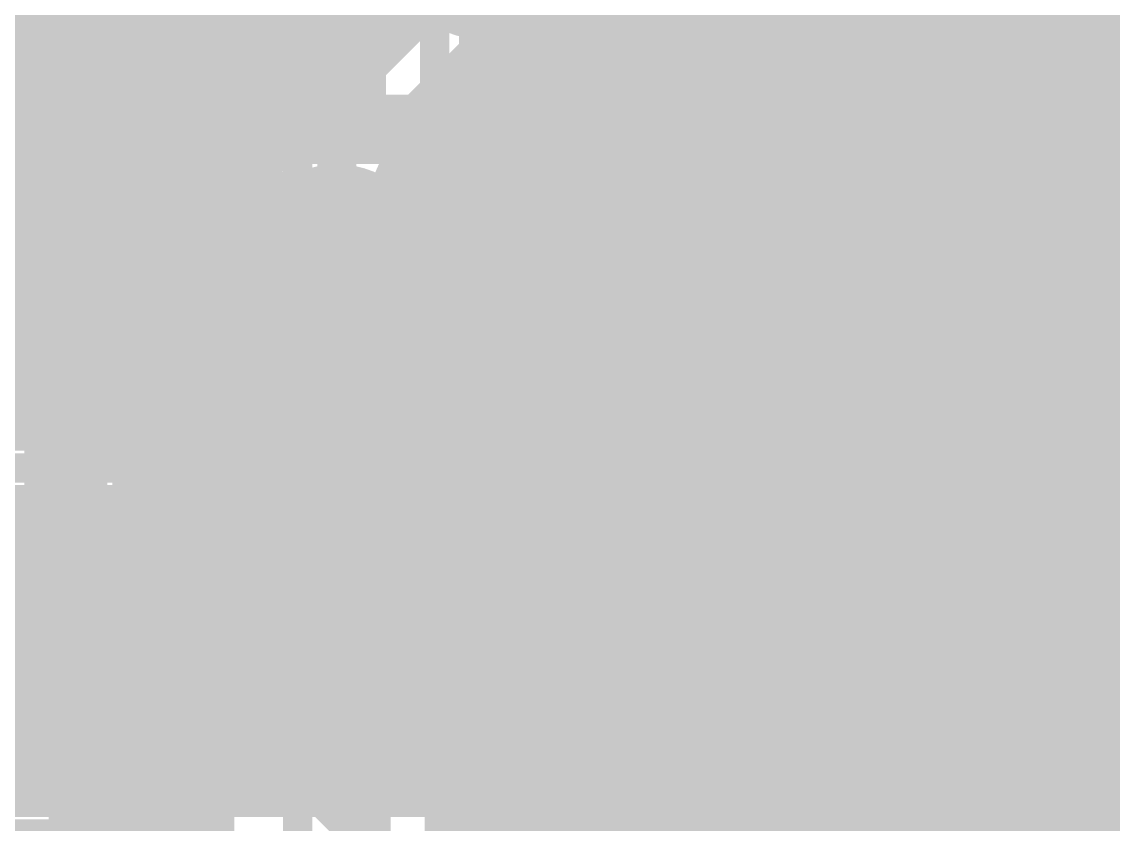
# Model space of a CAD drawing. Extents: x -72 to 72, y -47 to 50.
# Drawn here: x -14.59 to -8.92, y 15.48 to 19.66 of the extents above; entities that cross this region are included whole.
import ezdxf

# ---------------------------------------------------------------- set-up
doc = ezdxf.new("R2010")
doc.units = 0
doc.header["$MEASUREMENT"] = 0
doc.layers.get('0').update_dxf_attribs({"linetype": 'CONTINUOUS'})
for name, color, linetype in [('22-303-0_BOT', 7, 'CONTINUOUS'), ('22-303-0_DRD', 7, 'CONTINUOUS'), ('22-303-0_GND', 6, 'CONTINUOUS'), ('22-303-0_IN1', 4, 'CONTINUOUS'), ('22-303-0_IN2', 3, 'CONTINUOUS'), ('22-303-0_PWR', 5, 'CONTINUOUS'), ('22-303-0_SMB', 10, 'CONTINUOUS'), ('22-303-0_SMT', 14, 'CONTINUOUS'), ('22-303-0_SPB', 9, 'CONTINUOUS'), ('22-303-0_SPT', 12, 'CONTINUOUS'), ('22-303-0_SSB', 11, 'CONTINUOUS'), ('22-303-0_SST', 13, 'CONTINUOUS'), ('22-303-0_TOP', 8, 'CONTINUOUS'), ('THRUHOLE_TAP', 7, 'CONTINUOUS')]:
    doc.layers.add(name, color=color, linetype=linetype)

# ---------------------------------------------------------------- blocks, each defined once
blk = doc.blocks.new('RECTANGLE_2')
blk.add_solid([(0.63627, 0.51308), (0.63627, -0.51308), (-0.63627, 0.51308), (-0.63627, -0.51308)])
blk = doc.blocks.new('RECTANGLE_4')
blk.add_solid([(0.4826, 0.4064), (0.4826, -0.4064), (-0.4826, 0.4064), (-0.4826, -0.4064)])
blk = doc.blocks.new('ROUND_48')
at = {"const_width": 0.29972}
blk.add_lwpolyline([(-0.14986, 0, 1), (0.14986, 0, 1)], format="xyb", close=True, dxfattribs=at)
blk = doc.blocks.new('RECTANGLE_64')
blk.add_solid([(0.44958, 0.65024), (0.44958, -0.65024), (-0.44958, 0.65024), (-0.44958, -0.65024)])
blk = doc.blocks.new('ROUND_81')
at = {"const_width": 0.0635}
blk.add_lwpolyline([(-0.03175, 0, 1), (0.03175, 0, 1)], format="xyb", close=True, dxfattribs=at)
blk = doc.blocks.new('ROUND_82')
at = {"const_width": 0.50038}
blk.add_lwpolyline([(-0.25019, 0, 1), (0.25019, 0, 1)], format="xyb", close=True, dxfattribs=at)
blk = doc.blocks.new('ROUND_83')
at = {"const_width": 0.50038}
blk.add_lwpolyline([(-0.25019, 0, 1), (0.25019, 0, 1)], format="xyb", close=True, dxfattribs=at)
blk = doc.blocks.new('ROUND_53')
at = {"const_width": 0.29972}
blk.add_lwpolyline([(-0.14986, 0, 1), (0.14986, 0, 1)], format="xyb", close=True, dxfattribs=at)
blk = doc.blocks.new('RECTANGLE_10')
blk.add_solid([(1.12522, 1.14935), (1.12522, -1.14935), (-1.12522, 1.14935), (-1.12522, -1.14935)])
blk = doc.blocks.new('ROUND_95')
at = {"const_width": 0.10033}
blk.add_lwpolyline([(-0.050164, 0, 1), (0.050164, 0, 1)], format="xyb", close=True, dxfattribs=at)

msp = doc.modelspace()

# ---------------------------------------------------------------- linework, layer by layer
at = {"layer": '22-303-0_BOT'}
for points, const_width in [([(-9.525, 17.7038), (-9.4742, 17.7038), (-8.636, 18.542), (-8.636, 20.066), (-8.001, 20.701), (-6.477, 20.701), (-4.826, 22.352), (3.175, 22.352), (4.445, 21.082)], 0.2032), ([(-14.2748, 21.8186), (-14.2748, 16.2433)], 0.254), ([(-9.525, 19.1262), (-9.6012, 19.1262), (-9.525, 19.2024), (-9.525, 19.939), (-10.541, 20.955)], 0.2032), ([(-14.27734, 20.24888), (-14.27734, 18.61312)], 0.254), ([(-14.4526, 19.8374), (-14.4526, 18.415)], 0.254), ([(-10.541, 19.812), (-10.795, 19.812), (-11.43, 19.177), (-11.43, 19.1262)], 0.2032), ([(-14.27734, 19.7358), (-14.4526, 19.7358)], 0.254), ([(-14.27734, 19.5072), (-14.4526, 19.5072)], 0.254), ([(-12.954, 18.415), (-12.954, 19.05), (-13.335, 19.431)], 0.2032), ([(-11.43, 19.1262), (-12.7762, 19.1262), (-13.081, 19.431), (-13.335, 19.431)], 0.2032), ([(-14.27734, 19.2786), (-14.4526, 19.2786)], 0.254), ([(-10.3886, 19.2278), (-10.3886, 17.0942)], 0.254), ([(-10.3124, 19.2532), (-10.3124, 18.415)], 0.254), ([(-10.6426, 19.2151), (-10.6426, 18.415)], 0.254), ([(-10.6172, 19.21256), (-10.6172, 17.10944)], 0.254), ([(-14.4526, 19.1262), (-15.24, 19.1262)], 0.254), ([(-13.335, 17.399), (-13.462, 17.399), (-15.1892, 19.1262), (-15.24, 19.1262)], 0.2032), ([(-14.27734, 19.05), (-14.4526, 19.05)], 0.254), ([(-10.3124, 19.05), (-10.6426, 19.05)], 0.254), ([(-14.27734, 18.8214), (-14.4526, 18.8214)], 0.254), ([(-10.3124, 18.8214), (-10.6426, 18.8214)], 0.254), ([(-12.39266, 18.7198), (-12.39266, 18.64106)], 0.254), ([(-12.2174, 18.7198), (-12.39266, 18.7198)], 0.254), ([(-12.2174, 18.7198), (-12.2174, 16.23314)], 0.254), ([(-12.2174, 18.7198), (-12.2174, 18.415)], 0.254), ([(-13.5255, 18.61312), (-14.27734, 18.61312)], 0.254), ([(-14.0462, 18.61312), (-14.0462, 18.21688)], 0.254), ([(-13.8176, 18.61312), (-13.8176, 18.21688)], 0.254), ([(-13.589, 18.61312), (-13.589, 18.21688)], 0.254), ([(-13.53058, 18.5928), (-14.4526, 18.5928)], 0.254), ([(-12.2174, 18.5928), (-12.37488, 18.5928)], 0.254), ([(-10.3124, 18.5928), (-10.6426, 18.5928)], 0.254), ([(-14.4526, 18.415), (-16.0274, 18.415)], 0.254), ([(-14.4526, 18.415), (-14.4526, 16.9926)], 0.254), ([(-10.6426, 18.415), (-12.2174, 18.415)], 0.254), ([(-12.2174, 18.415), (-12.2174, 16.9926)], 0.254), ([(-10.6426, 18.415), (-10.6426, 17.10436)], 0.254), ([(-10.3124, 18.415), (-10.3124, 17.0688)], 0.254), ([(-9.33704, 18.415), (-10.3124, 18.415)], 0.254), ([(-13.55598, 18.3642), (-14.4526, 18.3642)], 0.254), ([(-12.2174, 18.3642), (-12.35202, 18.3642)], 0.254), ([(-10.3124, 18.3642), (-10.6426, 18.3642)], 0.254), ([(-14.27734, 18.21688), (-14.27734, 16.58112)], 0.254), ([(-13.5255, 18.21688), (-14.27734, 18.21688)], 0.254), ([(-12.39266, 18.18894), (-12.39266, 16.58112)], 0.254), ([(-14.27734, 18.1356), (-14.4526, 18.1356)], 0.254), ([(-12.2174, 18.1356), (-12.39266, 18.1356)], 0.254), ([(-10.3124, 18.1356), (-10.6426, 18.1356)], 0.254), ([(-14.27734, 17.907), (-14.4526, 17.907)], 0.254), ([(-12.2174, 17.907), (-12.39266, 17.907)], 0.254), ([(-10.3124, 17.907), (-10.6426, 17.907)], 0.254), ([(-17.145, 16.383), (-16.51, 15.748), (-12.319, 15.748), (-10.541, 13.97), (-5.715, 13.97), (-5.715, 14.224), (-5.715, 17.7038)], 0.381), ([(-12.2174, 17.7038), (-11.43, 17.7038)], 0.254), ([(-11.43, 16.9926), (-11.43, 17.7038)], 0.254), ([(-10.6426, 17.7038), (-11.43, 17.7038)], 0.254), ([(-14.27734, 17.6784), (-14.4526, 17.6784)], 0.254), ([(-13.335, 17.399), (-13.081, 17.399), (-12.7762, 17.7038), (-11.43, 17.7038)], 0.2032), ([(-12.2174, 17.6784), (-12.39266, 17.6784)], 0.254), ([(-11.43, 17.7038), (-11.43, 16.51)], 0.2032), ([(-10.3124, 17.6784), (-10.6426, 17.6784)], 0.254), ([(-14.27734, 17.4498), (-14.4526, 17.4498)], 0.254), ([(-12.2174, 17.4498), (-12.39266, 17.4498)], 0.254), ([(-10.3124, 17.4498), (-10.6426, 17.4498)], 0.254), ([(-14.27734, 17.399), (-13.335, 17.399)], 0.254), ([(-12.39266, 17.399), (-13.335, 17.399)], 0.254), ([(-13.335, 16.58112), (-13.335, 17.399)], 0.254), ([(-14.27734, 17.2212), (-14.4526, 17.2212)], 0.254), ([(-12.2174, 17.2212), (-12.39266, 17.2212)], 0.254), ([(-10.3124, 17.2212), (-10.6426, 17.2212)], 0.254), ([(-14.27734, 16.9926), (-14.8336, 16.9926)], 0.254), ([(-14.4526, 16.9926), (-14.8336, 16.9926)], 0.254), ([(-14.5034, 16.9926), (-14.5034, 16.2433)], 0.254), ([(-10.90422, 16.9926), (-12.39266, 16.9926)], 0.254), ([(-10.90422, 16.9926), (-12.2174, 16.9926)], 0.254), ([(-11.9888, 16.9926), (-11.9888, 16.1163)], 0.254), ([(-11.7602, 16.9926), (-11.7602, 15.89024)], 0.254), ([(-11.5316, 16.9926), (-11.5316, 15.66164)], 0.254), ([(-11.303, 16.9926), (-11.303, 15.43304)], 0.254), ([(-11.0744, 16.9926), (-11.0744, 16.79448)], 0.254), ([(-14.27734, 16.764), (-14.69136, 16.764)], 0.254), ([(-11.08964, 16.764), (-12.39266, 16.764)], 0.254), ([(-12.39266, 16.58112), (-14.27734, 16.58112)], 0.254), ([(-14.0462, 16.58112), (-14.0462, 16.2433)], 0.254), ([(-13.8176, 16.58112), (-13.8176, 16.2433)], 0.254), ([(-13.589, 16.58112), (-13.589, 16.2433)], 0.254), ([(-13.3604, 16.58112), (-13.3604, 16.2433)], 0.254), ([(-13.1318, 16.58112), (-13.1318, 16.2433)], 0.254), ([(-12.9032, 16.58112), (-12.9032, 16.2433)], 0.254), ([(-12.6746, 16.58112), (-12.6746, 16.2433)], 0.254), ([(-12.446, 16.58112), (-12.446, 16.2433)], 0.254), ([(-11.14552, 16.5354), (-14.63548, 16.5354)], 0.254), ([(-10.16, 15.2146), (-10.16, 16.129), (-10.541, 16.51)], 0.2032), ([(-11.10996, 16.3068), (-14.67104, 16.3068)], 0.254), ([(-12.319, 16.2433), (-14.69644, 16.2433)], 0.254), ([(-11.0744, 16.22552), (-11.0744, 15.20444)], 0.254), ([(-11.9634, 16.09344), (-10.91438, 15.04442)], 0.254), ([(-10.96264, 16.0782), (-11.94816, 16.0782)], 0.254), ([(-10.91438, 16.03502), (-10.91438, 15.04442)], 0.254), ([(-10.91438, 15.8496), (-11.71956, 15.8496)], 0.254), ([(-10.91438, 15.621), (-11.49096, 15.621)], 0.254), ([(-10.91438, 15.3924), (-11.26236, 15.3924)], 0.254)]:
    msp.add_lwpolyline(points, dxfattribs=dict(at, const_width=const_width))
at = {"layer": '22-303-0_BOT', "const_width": 0.254}
for points in [[(-10.541, 19.20748, 0.0973858), (-10.31211, 19.25249)], [(-10.6426, 19.2151, 0.0421742), (-10.541, 19.20652)], [(-13.5255, 18.61312, 0.0836196), (-13.55887, 18.415)], [(-12.34948, 18.415, 0.0960039), (-12.39324, 18.64082)], [(-13.55852, 18.415, 0.0836203), (-13.52517, 18.21699)], [(-12.39266, 18.18894, 0.0960045), (-12.34885, 18.415)], [(-10.541, 17.11452, 0.0423508), (-10.64286, 17.10588)], [(-10.3124, 17.0688, 0.0973858), (-10.541, 17.11375)], [(-14.63548, 16.51, 0.211308), (-14.83335, 16.95731)], [(-14.63548, 16.51, 0.211308), (-14.83335, 16.95731)], [(-10.90422, 16.9926, 0.2356241), (-11.14501, 16.51)], [(-14.69644, 16.2433, 0.1145327), (-14.63454, 16.51)], [(-14.69644, 16.2433, 0.1145327), (-14.63454, 16.51)], [(-11.14552, 16.51, 0.2300843), (-10.9146, 16.03474)], [(-11.96848, 16.09852, 0.1989124), (-12.319, 16.24371)]]:
    msp.add_lwpolyline(points, format="xyb", dxfattribs=at)
at = {"layer": '22-303-0_DRD', "const_width": 0.254}
for points in [[(-11.557, 20.701), (-12.827, 19.431)], [(-11.557, 19.431), (-12.827, 20.701)], [(-9.906, 20.447), (-11.176, 19.177)], [(-9.906, 19.177), (-11.176, 20.447)], [(-12.319, 19.05), (-13.589, 17.78)], [(-12.319, 17.78), (-13.589, 19.05)], [(-14.605, 17.145), (-15.875, 15.875)], [(-14.605, 15.875), (-15.875, 17.145)], [(-14.605, 17.145), (-15.875, 15.875)], [(-14.605, 15.875), (-15.875, 17.145)], [(-10.795, 17.145), (-12.065, 15.875)], [(-10.795, 15.875), (-12.065, 17.145)], [(-9.906, 17.145), (-11.176, 15.875)], [(-9.906, 15.875), (-11.176, 17.145)]]:
    msp.add_lwpolyline(points, dxfattribs=at)
at = {"layer": '22-303-0_IN1'}
for points, const_width in [([(-8.636, 31.242), (-8.636, 31.115), (-7.747, 30.226), (-7.747, 21.717), (-10.287, 19.177), (-26.543, 19.177), (-27.305, 19.939), (-27.305, 20.066)], 0.2032), ([(3.429, 29.21), (3.302, 29.337), (0.127, 29.337), (-1.016, 30.48), (-7.366, 30.48), (-7.366, 21.463), (-11.684, 17.145), (-19.558, 17.145), (-21.717, 14.986)], 0.2032), ([(8.89, 29.083), (6.477, 29.083), (2.032, 24.638), (2.032, 24.13), (0.508, 22.606), (0.508, 21.463), (-6.35, 14.605), (-8.001, 14.605), (-9.144, 15.748), (-17.78, 15.748), (-19.177, 14.351), (-22.987, 14.351), (-26.162, 17.526), (-28.575, 17.526)], 0.2032), ([(-7.07898, 21.17598), (-11.1887, 17.06372)], 0.254), ([(-3.64744, 19.3802), (-8.87476, 19.3802)], 0.254), ([(-8.9408, 19.31416), (-8.9408, 16.09852)], 0.254), ([(-3.6322, 19.1516), (-9.10336, 19.1516)], 0.254), ([(-9.1694, 19.08556), (-9.1694, 16.1544)], 0.254), ([(-3.5179, 18.923), (-9.33196, 18.923)], 0.254), ([(-9.398, 18.85696), (-9.398, 16.1544)], 0.254), ([(-13.44168, 18.7706), (-17.79778, 18.7706)], 0.254), ([(-14.6558, 18.7706), (-14.6558, 17.5514)], 0.254), ([(-14.4272, 18.7706), (-14.4272, 17.5514)], 0.254), ([(-14.1986, 18.7706), (-14.1986, 17.5514)], 0.254), ([(-13.97, 18.7706), (-13.97, 17.5514)], 0.254), ([(-13.7414, 18.7706), (-13.7414, 17.5514)], 0.254), ([(-13.5128, 18.7706), (-13.5128, 18.64614)], 0.254), ([(-10.63244, 18.7706), (-12.46378, 18.7706)], 0.254), ([(-12.3698, 18.7706), (-12.3698, 18.56994)], 0.254), ([(-12.1412, 18.7706), (-12.1412, 17.5514)], 0.254), ([(-11.9126, 18.7706), (-11.9126, 17.5514)], 0.254), ([(-10.63244, 18.7706), (-11.85164, 17.5514)], 0.254), ([(-11.684, 18.7706), (-11.684, 17.71904)], 0.254), ([(-11.4554, 18.7706), (-11.4554, 17.94764)], 0.254), ([(-11.2268, 18.7706), (-11.2268, 18.17624)], 0.254), ([(-10.9982, 18.7706), (-10.9982, 18.40484)], 0.254), ([(-10.7696, 18.7706), (-10.7696, 18.63344)], 0.254), ([(-13.48994, 18.6944), (-17.71396, 18.6944)], 0.254), ([(-10.70864, 18.6944), (-12.41806, 18.6944)], 0.254), ([(-2.83464, 18.6944), (-9.56056, 18.6944)], 0.254), ([(-9.6266, 18.62836), (-9.6266, 16.1544)], 0.254), ([(-13.55598, 18.4658), (-17.58188, 18.4658)], 0.254), ([(-10.93724, 18.4658), (-12.35202, 18.4658)], 0.254), ([(-3.06324, 18.4658), (-9.78916, 18.4658)], 0.254), ([(-9.8552, 18.39976), (-9.8552, 16.1544)], 0.254), ([(-13.53058, 18.2372), (-17.55902, 18.2372)], 0.254), ([(-11.16584, 18.2372), (-12.37488, 18.2372)], 0.254), ([(-12.3698, 18.26006), (-12.3698, 17.5514)], 0.254), ([(-3.29184, 18.2372), (-10.01776, 18.2372)], 0.254), ([(-13.5128, 18.18386), (-13.5128, 17.5514)], 0.254), ([(-10.0838, 18.17116), (-10.0838, 16.90624)], 0.254), ([(-13.40104, 18.0086), (-17.62506, 18.0086)], 0.254), ([(-11.39444, 18.0086), (-12.50696, 18.0086)], 0.254), ([(-3.52044, 18.0086), (-10.24636, 18.0086)], 0.254), ([(-12.5984, 17.92478), (-12.5984, 17.5514)], 0.254), ([(-10.3124, 17.94256), (-10.3124, 17.0688)], 0.254), ([(-13.2842, 17.907), (-13.2842, 17.5514)], 0.254), ([(-13.0556, 17.8181), (-13.0556, 17.5514)], 0.254), ([(-12.827, 17.82318), (-12.827, 17.5514)], 0.254), ([(-11.62304, 17.78), (-17.83334, 17.78)], 0.254), ([(-3.74904, 17.78), (-10.47496, 17.78)], 0.254), ([(-10.541, 17.71396), (-10.541, 17.11452)], 0.254), ([(-11.85164, 17.5514), (-19.3548, 17.5514)], 0.254), ([(-11.85164, 17.5514), (-19.3548, 17.5514)], 0.254), ([(-3.97764, 17.5514), (-10.70356, 17.5514)], 0.254), ([(-10.7696, 17.48536), (-10.7696, 17.0688)], 0.254), ([(-4.20624, 17.3228), (-10.93216, 17.3228)], 0.254), ([(-10.9982, 17.25676), (-10.9982, 16.93164)], 0.254), ([(-10.69594, 17.0942), (-11.16076, 17.0942)], 0.254), ([(-4.43484, 17.0942), (-10.38606, 17.0942)], 0.254), ([(-4.66344, 16.8656), (-10.05078, 16.8656)], 0.254), ([(-4.89204, 16.637), (-9.94918, 16.637)], 0.254), ([(-7.43204, 16.4084), (-9.9441, 16.4084)], 0.254), ([(-7.56158, 16.1798), (-10.033, 16.1798)], 0.254), ([(-9.144, 16.1544), (-10.05078, 16.1544)], 0.254), ([(-8.8519, 16.02994), (-7.83336, 15.0114)], 0.254)]:
    msp.add_lwpolyline(points, dxfattribs=dict(at, const_width=const_width))
at = {"layer": '22-303-0_IN1', "const_width": 0.254}
for points in [[(-13.44168, 18.7706, 0.1588241), (-13.55756, 18.415)], [(-12.34948, 18.415, 0.15819), (-12.46466, 18.76996)], [(-13.55852, 18.415, 0.4142136), (-12.954, 17.81048)], [(-12.954, 17.81048, 0.4142136), (-12.34948, 18.415)], [(-10.541, 17.11452, 0.2097575), (-10.98588, 16.91929)], [(-9.93648, 16.51, 0.4142136), (-10.541, 17.11452)], [(-10.9855, 16.91894, 0.1043952), (-11.18871, 17.0637)], [(-10.05078, 16.1544, 0.1581908), (-9.93539, 16.51)], [(-8.85698, 16.03502, 0.1989124), (-9.144, 16.15391)], [(-8.85698, 16.03502, 0.1989124), (-9.144, 16.15391)]]:
    msp.add_lwpolyline(points, format="xyb", dxfattribs=at)
at = {"layer": '22-303-0_IN2'}
for points, const_width in [([(-28.194, 22.479), (-27.559, 21.844), (-26.797, 21.844), (-26.289, 21.336), (-26.289, 19.304), (-24.003, 17.018), (-19.05, 17.018), (-18.542, 17.526), (-8.255, 17.526), (-4.445, 21.336), (-4.445, 23.114)], 0.2032), ([(-14.5034, 22.4536), (-14.5034, 19.3294)], 0.254), ([(-14.2748, 22.4536), (-14.2748, 19.3294)], 0.254), ([(-14.0462, 22.4536), (-14.0462, 19.3294)], 0.254), ([(-13.8176, 22.4536), (-13.8176, 19.3294)], 0.254), ([(-11.5316, 22.4536), (-11.5316, 17.9324)], 0.254), ([(-11.303, 22.4536), (-11.303, 17.9324)], 0.254), ([(-9.017, 21.01596), (-9.017, 17.9324)], 0.254), ([(-9.2456, 20.78736), (-9.2456, 17.9324)], 0.254), ([(-9.4742, 20.58924), (-9.4742, 17.9324)], 0.254), ([(-9.9314, 20.5486), (-9.9314, 17.9324)], 0.254), ([(-9.7028, 20.5486), (-9.7028, 17.9324)], 0.254), ([(-13.589, 20.17776), (-13.589, 19.3294)], 0.254), ([(-24.384, 18.542), (-24.003, 18.923), (-13.335, 18.923), (-12.192, 20.066)], 0.2032), ([(-12.79652, 20.03552), (-13.50264, 19.3294)], 0.254), ([(-13.3604, 20.0152), (-13.3604, 19.47164)], 0.254), ([(-13.1318, 19.96948), (-13.1318, 19.70024)], 0.254), ([(-13.09624, 19.7358), (-17.018, 19.7358)], 0.254), ([(-11.14044, 19.7358), (-11.684, 19.7358)], 0.254), ([(-6.61924, 19.7358), (-9.94156, 19.7358)], 0.254), ([(-11.7602, 19.64182), (-11.7602, 17.9324)], 0.254), ([(-11.0744, 19.52752), (-11.0744, 17.9324)], 0.254), ([(-13.32484, 19.5072), (-17.29486, 19.5072)], 0.254), ([(-12.21994, 19.46148), (-12.7127, 18.96872)], 0.254), ([(-12.21994, 19.46148), (-12.192, 19.46084)], 0.254), ([(-12.2174, 19.46148), (-12.2174, 17.9324)], 0.254), ([(-11.9888, 19.49704), (-11.9888, 17.9324)], 0.254), ([(-11.0617, 19.5072), (-11.96086, 19.5072)], 0.254), ([(-6.84784, 19.5072), (-10.01776, 19.5072)], 0.254), ([(-10.16, 19.3421), (-10.16, 17.9324)], 0.254), ([(-13.50264, 19.3294), (-24.003, 19.3294)], 0.254), ([(-10.8458, 19.28876), (-10.8458, 17.9324)], 0.254), ([(-12.446, 19.23796), (-12.446, 18.74266)], 0.254), ([(-10.82548, 19.2786), (-12.40536, 19.2786)], 0.254), ([(-10.3886, 19.2278), (-10.3886, 17.9324)], 0.254), ([(-7.07644, 19.2786), (-10.25652, 19.2786)], 0.254), ([(-10.6172, 19.21256), (-10.6172, 17.9324)], 0.254), ([(-12.6746, 19.00936), (-12.6746, 18.95094)], 0.254), ([(-7.30504, 19.05), (-12.63396, 19.05)], 0.254), ([(-7.53364, 18.8214), (-12.50696, 18.8214)], 0.254), ([(-7.76224, 18.5928), (-12.37488, 18.5928)], 0.254), ([(-18.161, 18.288), (-12.954, 18.288), (-12.954, 18.415)], 0.2032), ([(-7.99084, 18.3642), (-12.35202, 18.3642)], 0.254), ([(-8.21944, 18.1356), (-12.41806, 18.1356)], 0.254), ([(-12.446, 18.08734), (-12.446, 17.9324)], 0.254), ([(-8.42264, 17.9324), (-12.59078, 17.9324)], 0.254), ([(-8.255, 17.1196), (-18.37436, 17.1196)], 0.254), ([(-14.5034, 17.1196), (-14.5034, 15.6464)], 0.254), ([(-14.2748, 17.1196), (-14.2748, 15.6464)], 0.254), ([(-14.0462, 17.1196), (-14.0462, 15.6464)], 0.254), ([(-13.8176, 17.1196), (-13.8176, 15.6464)], 0.254), ([(-13.589, 17.1196), (-13.589, 15.6464)], 0.254), ([(-13.3604, 17.1196), (-13.3604, 15.6464)], 0.254), ([(-13.1318, 17.1196), (-13.1318, 15.6464)], 0.254), ([(-12.9032, 17.1196), (-12.9032, 15.6464)], 0.254), ([(-12.6746, 17.1196), (-12.6746, 15.6464)], 0.254), ([(-12.446, 17.1196), (-12.446, 15.6464)], 0.254), ([(-12.2174, 17.1196), (-12.2174, 15.6464)], 0.254), ([(-11.9888, 17.1196), (-11.9888, 15.6464)], 0.254), ([(-11.7602, 17.1196), (-11.7602, 15.6464)], 0.254), ([(-11.5316, 17.1196), (-11.5316, 15.6464)], 0.254), ([(-11.303, 17.1196), (-11.303, 15.6464)], 0.254), ([(-11.0744, 17.1196), (-11.0744, 16.79448)], 0.254), ([(-10.8458, 17.1196), (-10.8458, 17.0307)], 0.254), ([(-10.3886, 17.1196), (-10.3886, 17.0942)], 0.254), ([(-10.16, 17.1196), (-10.16, 16.9799)], 0.254), ([(-9.9314, 17.1196), (-9.9314, 15.6464)], 0.254), ([(-9.7028, 17.1196), (-9.7028, 15.6464)], 0.254), ([(-9.4742, 17.1196), (-9.4742, 15.6464)], 0.254), ([(-9.2456, 17.1196), (-9.2456, 15.6464)], 0.254), ([(-9.017, 17.1196), (-9.017, 15.6464)], 0.254), ([(-10.90422, 16.9926), (-14.87678, 16.9926)], 0.254), ([(0.65278, 16.9926), (-10.17778, 16.9926)], 0.254), ([(-11.08964, 16.764), (-14.69136, 16.764)], 0.254), ([(-3.7719, 16.764), (-9.99236, 16.764)], 0.254), ([(-11.14552, 16.5354), (-14.63548, 16.5354)], 0.254), ([(-7.26948, 16.5354), (-9.93648, 16.5354)], 0.254), ([(-11.10996, 16.3068), (-14.67104, 16.3068)], 0.254), ([(-7.5057, 16.3068), (-9.97204, 16.3068)], 0.254), ([(-11.0744, 16.22552), (-11.0744, 15.6464)], 0.254), ([(-10.96264, 16.0782), (-14.81582, 16.0782)], 0.254), ([(-7.58444, 16.0782), (-10.11682, 16.0782)], 0.254), ([(-10.16, 16.0401), (-10.16, 15.6464)], 0.254), ([(-10.8458, 15.98676), (-10.8458, 15.6464)], 0.254), ([(-10.6172, 15.91056), (-10.6172, 15.6464)], 0.254), ([(-10.3886, 15.9258), (-10.3886, 15.6464)], 0.254), ([(-7.5692, 15.8496), (-16.93926, 15.8496)], 0.254), ([(-7.47268, 15.6464), (-16.51, 15.6464)], 0.254)]:
    msp.add_lwpolyline(points, dxfattribs=dict(at, const_width=const_width))
at = {"layer": '22-303-0_IN2', "const_width": 0.254}
for points in [[(-12.192, 19.46148, 0.4142136), (-11.58748, 20.066)], [(-11.14552, 19.812, 0.4142136), (-10.541, 19.20748)], [(-10.541, 19.20748, 0.4142136), (-9.93648, 19.812)], [(-12.34948, 18.415, 0.298368), (-12.7127, 18.96872)], [(-12.59078, 17.9324, 0.2356241), (-12.34999, 18.415)], [(-14.63548, 16.51, 0.4142136), (-15.24, 17.11452)], [(-14.63548, 16.51, 0.4142136), (-15.24, 17.11452)], [(-10.541, 17.11452, 0.4142136), (-11.14552, 16.51)], [(-9.93648, 16.51, 0.4142136), (-10.541, 17.11452)], [(-15.24, 15.90548, 0.4142136), (-14.63548, 16.51)], [(-15.24, 15.90548, 0.4142136), (-14.63548, 16.51)], [(-11.14552, 16.51, 0.4142136), (-10.541, 15.90548)], [(-10.541, 15.90548, 0.4142136), (-9.93648, 16.51)]]:
    msp.add_lwpolyline(points, format="xyb", dxfattribs=at)
at = {"layer": '22-303-0_SSB', "const_width": 0.1524}
for points in [[(-14.224, 16.637), (-14.224, 20.193), (-12.446, 20.193), (-12.446, 16.637), (-14.224, 16.637)], [(-16.0655, 16.9545), (-16.0655, 19.8755), (-14.4272, 19.8755), (-14.4272, 16.9545), (-16.0655, 16.9545)], [(-10.6045, 19.8755), (-10.6045, 16.9545), (-12.2428, 16.9545), (-12.2428, 19.8755), (-10.6045, 19.8755)], [(-10.3505, 16.9545), (-10.3505, 19.8755), (-8.7122, 19.8755), (-8.7122, 16.9545), (-10.3505, 16.9545)], [(-9.65962, 15.93088), (-9.65962, 16.94688), (-9.54024, 16.7767)], [(-10.25906, 15.93088), (-10.61466, 16.94688), (-10.14222, 16.94688)], [(-8.58266, 16.43888), (-8.93826, 16.43888), (-9.05764, 16.60906), (-9.05764, 16.7767), (-8.93826, 16.94688), (-8.58266, 16.94688), (-8.58266, 15.93088)], [(-11.62558, 16.26616), (-11.62558, 16.62176), (-11.79576, 16.68272), (-11.9634, 16.68272), (-12.13358, 16.62176), (-12.13358, 16.26616), (-11.9634, 16.20774), (-11.79576, 16.20774), (-11.11758, 16.44396)], [(-8.87984, 16.43888), (-9.05764, 15.93088)], [(-13.89634, 16.21536), (-13.89634, 15.74038), (-13.21816, 16.21536), (-13.05052, 16.21536), (-12.88034, 16.1544), (-12.88034, 15.7988), (-13.05052, 15.74038)], [(-9.77646, 15.93088), (-9.54024, 15.93088)], [(-12.13358, 15.84452), (-12.13358, 15.60576)], [(-12.13358, 15.72514), (-11.11758, 15.72514), (-11.28776, 15.60576)], [(-14.4145, 15.4305), (-14.4145, 12.5095), (-16.0528, 12.5095), (-16.0528, 15.4305), (-14.4145, 15.4305)]]:
    msp.add_lwpolyline(points, dxfattribs=at)
at = {"layer": '22-303-0_SST', "const_width": 0.1524}
for points in [[(-10.19048, 15.41526), (-10.4902, 15.41526), (-10.4902, 21.41474), (-10.19048, 21.41474)], [(-14.7955, 20.5105), (-14.7955, 17.5895), (-13.1572, 17.5895), (-13.1572, 20.5105), (-14.7955, 20.5105)], [(-10.92708, 19.54784), (-10.92708, 19.31162)], [(-10.92708, 19.431), (-11.94308, 19.431), (-11.7729, 19.31162)], [(-11.43508, 18.415), (-11.43508, 18.7706), (-11.2649, 18.82902), (-11.09472, 18.82902), (-10.92708, 18.7706), (-10.92708, 18.415), (-11.09472, 18.35404), (-11.2649, 18.35404), (-11.94308, 18.5928)], [(-11.09472, 17.99082), (-10.92708, 17.9324), (-10.92708, 17.5768), (-11.09472, 17.51584), (-11.7729, 17.51584), (-11.94308, 17.5768), (-11.94308, 17.9324), (-11.7729, 17.99082)], [(-7.3025, 17.5895), (-10.4775, 17.5895), (-10.4775, 17.272)], [(-10.3759, 17.5895), (-10.3759, 17.272)], [(-10.23874, 17.5895), (-10.23874, 17.272)], [(-10.10158, 17.5895), (-10.10158, 17.272)], [(-9.96442, 17.5895), (-9.96442, 17.272)], [(-9.82726, 17.5895), (-9.82726, 17.272)], [(-9.6901, 17.5895), (-9.6901, 17.272)], [(-9.55294, 17.5895), (-9.55294, 17.272)], [(-9.41578, 17.5895), (-9.41578, 17.272)], [(-9.27862, 17.5895), (-9.27862, 17.272)], [(-9.14146, 17.5895), (-9.14146, 17.272)], [(-9.0043, 17.5895), (-9.0043, 17.272)], [(-8.86714, 17.5895), (-8.86714, 17.272)], [(-7.3025, 17.51076), (-10.4775, 17.51076)], [(-7.3025, 17.3736), (-10.4775, 17.3736)], [(-14.7955, 17.3355), (-14.7955, 14.4145), (-13.1572, 14.4145), (-13.1572, 17.3355), (-14.7955, 17.3355)], [(-7.3025, 17.272), (-10.4775, 17.272)]]:
    msp.add_lwpolyline(points, dxfattribs=at)
at = {"layer": '22-303-0_TOP'}
for points, const_width in [([(-10.16, 23.114), (-11.303, 21.971), (-11.303, 20.066), (-12.319, 19.05), (-14.859, 19.05), (-15.113, 18.796), (-15.113, 17.526), (-17.018, 15.621), (-18.796, 15.621)], 0.2032), ([(-8.89, 19.41068), (-8.89, 20.86356)], 0.254), ([(-13.97, 19.685), (-13.97, 19.7612)], 0.2032), ([(-11.12774, 19.66722), (-12.0269, 18.76552)], 0.254), ([(-11.0744, 19.52752), (-11.0744, 16.79448)], 0.254), ([(-11.303, 19.49196), (-11.303, 15.43304)], 0.254), ([(-11.0617, 19.5072), (-11.28776, 19.5072)], 0.254), ([(-7.7724, 19.41068), (-10.08888, 19.41068)], 0.254), ([(-9.9314, 19.41068), (-9.9314, 17.41932)], 0.254), ([(-9.7028, 19.41068), (-9.7028, 17.41932)], 0.254), ([(-9.4742, 19.41068), (-9.4742, 17.41932)], 0.254), ([(-9.2456, 19.41068), (-9.2456, 17.41932)], 0.254), ([(-9.017, 19.41068), (-9.017, 17.41932)], 0.254), ([(-10.16, 19.3421), (-10.16, 17.41932)], 0.254), ([(-10.8458, 19.28876), (-10.8458, 17.0307)], 0.254), ([(-11.5316, 19.26336), (-11.5316, 15.20444)], 0.254), ([(-10.82548, 19.2786), (-11.51636, 19.2786)], 0.254), ([(-10.3886, 19.2278), (-10.3886, 17.0942)], 0.254), ([(-7.7724, 19.2786), (-10.25652, 19.2786)], 0.254), ([(-10.6172, 19.21256), (-10.6172, 17.10944)], 0.254), ([(-11.7602, 19.03476), (-11.7602, 14.97584)], 0.254), ([(-7.7724, 19.05), (-11.74496, 19.05)], 0.254), ([(-11.9888, 18.80616), (-11.9888, 14.74724)], 0.254), ([(-7.70128, 18.8214), (-11.97356, 18.8214)], 0.254), ([(-12.319, 18.6436), (-12.3952, 18.6436)], 0.254), ([(-12.2174, 18.6563), (-12.2174, 14.51864)], 0.254), ([(-7.48284, 18.5928), (-12.37488, 18.5928)], 0.254), ([(-13.97, 18.3388), (-13.97, 16.5862)], 0.3048), ([(-7.25424, 18.3642), (-12.35202, 18.3642)], 0.254), ([(-7.02564, 18.1356), (-12.41806, 18.1356)], 0.254), ([(-12.446, 18.08734), (-12.446, 15.74546)], 0.254), ([(-12.6746, 17.87906), (-12.6746, 15.98676)], 0.254), ([(-6.79704, 17.907), (-12.62634, 17.907)], 0.254), ([(-13.1826, 17.8562), (-13.1826, 17.6276)], 0.254), ([(-13.1318, 17.83588), (-13.1318, 16.44396)], 0.254), ([(-12.9032, 17.81302), (-12.9032, 16.21536)], 0.254), ([(-6.54558, 17.6784), (-13.1826, 17.6784)], 0.254), ([(-13.5128, 17.6276), (-13.5128, 17.2974)], 0.254), ([(-13.1826, 17.6276), (-13.5128, 17.6276)], 0.254), ([(-13.3604, 17.6276), (-13.3604, 17.2974)], 0.254), ([(-4.72694, 17.4498), (-13.5128, 17.4498)], 0.254), ([(-7.45998, 17.41932), (-10.32002, 17.41932)], 0.254), ([(-10.32002, 17.41932), (-10.32002, 17.07134)], 0.254), ([(-13.1826, 17.2974), (-13.5128, 17.2974)], 0.254), ([(-13.1826, 17.2974), (-13.1826, 16.49476)], 0.254), ([(-10.32002, 17.2212), (-13.1826, 17.2212)], 0.254), ([(-10.90422, 16.9926), (-13.1826, 16.9926)], 0.254), ([(-11.08964, 16.764), (-13.1826, 16.764)], 0.254), ([(-13.97, 16.5862), (-13.9192, 16.5862), (-12.827, 15.494), (-12.827, 14.351), (-13.208, 13.97), (-13.208, 13.208)], 0.3048), ([(-11.14552, 16.5354), (-13.1826, 16.5354)], 0.254), ([(-13.1826, 16.49476), (-12.50442, 15.81658)], 0.254), ([(-10.541, 16.51), (-10.541, 15.621), (-12.192, 13.97), (-12.192, 13.589)], 0.2032), ([(-11.10996, 16.3068), (-12.9921, 16.3068)], 0.254), ([(-11.0744, 16.22552), (-11.0744, 15.66164)], 0.254), ([(-8.89, 15.9639), (-6.9469, 15.9639)], 0.635), ([(-5.08, 15.9639), (-6.9469, 15.9639), (-8.89, 15.9639)], 0.635), ([(-10.96264, 16.0782), (-12.7635, 16.0782)], 0.254), ([(-10.9474, 16.06296), (-10.9474, 15.78864)], 0.254), ([(-13.85316, 15.875), (-14.7574, 15.875)], 0.254), ([(-10.9474, 15.8496), (-12.5349, 15.8496)], 0.254), ([(-10.9474, 15.78864), (-12.3698, 14.36624)], 0.254), ([(-11.11504, 15.621), (-12.38758, 15.621)], 0.254), ([(-12.3698, 15.494), (-12.3698, 14.36624)], 0.254), ([(-11.34364, 15.3924), (-12.3698, 15.3924)], 0.254)]:
    msp.add_lwpolyline(points, dxfattribs=dict(at, const_width=const_width))
at = {"layer": '22-303-0_TOP', "const_width": 0.254}
for points in [[(-11.12774, 19.66722, 0.3450056), (-10.541, 19.20748)], [(-10.541, 19.20748, 0.2144107), (-10.08889, 19.41069)], [(-12.319, 18.6436, 0.1989124), (-12.03163, 18.76263)], [(-12.319, 18.6436, 0.1989124), (-12.03163, 18.76263)], [(-12.34948, 18.415, 0.097385), (-12.39449, 18.64389)], [(-12.954, 17.81048, 0.4142136), (-12.34948, 18.415)], [(-13.1826, 17.8562, 0.0973858), (-12.954, 17.81125)], [(-10.541, 17.11452, 0.4142136), (-11.14552, 16.51)], [(-10.32002, 17.07134, 0.0940341), (-10.541, 17.11327)], [(-11.14552, 16.51, 0.2113092), (-10.94764, 16.06269)], [(-12.3698, 15.494, 0.1989116), (-12.50371, 15.81729)]]:
    msp.add_lwpolyline(points, format="xyb", dxfattribs=at)

# ---------------------------------------------------------------- block references
at = {"layer": '22-303-0_BOT'}
for name, p in [('ROUND_48', (-10.541, 19.812)), ('RECTANGLE_2', (-13.335, 19.431)), ('RECTANGLE_4', (-11.43, 19.1262)), ('RECTANGLE_4', (-9.525, 19.1262)), ('ROUND_48', (-12.954, 18.415)), ('RECTANGLE_4', (-11.43, 17.7038)), ('RECTANGLE_4', (-9.525, 17.7038)), ('RECTANGLE_2', (-13.335, 17.399)), ('ROUND_48', (-11.43, 16.51)), ('ROUND_48', (-10.541, 16.51)), ('RECTANGLE_64', (-10.16, 15.2146)), ('RECTANGLE_64', (-8.89, 15.2146))]:
    msp.add_blockref(name, p, dxfattribs=at)
at = {"layer": '22-303-0_GND'}
for name, p in [('ROUND_83', (-12.192, 20.066)), ('ROUND_82', (-10.541, 19.812)), ('ROUND_82', (-12.954, 18.415)), ('ROUND_82', (-10.541, 16.51)), ('ROUND_81', (-11.43, 16.51))]:
    msp.add_blockref(name, p, dxfattribs=at)
at = {"layer": '22-303-0_IN1'}
for name, p in [('ROUND_48', (-10.541, 19.812)), ('ROUND_48', (-12.954, 18.415)), ('ROUND_53', (-11.43, 16.51)), ('ROUND_48', (-10.541, 16.51))]:
    msp.add_blockref(name, p, dxfattribs=at)
at = {"layer": '22-303-0_IN2'}
for name, p in [('ROUND_48', (-10.541, 19.812)), ('ROUND_48', (-12.954, 18.415)), ('ROUND_53', (-11.43, 16.51)), ('ROUND_48', (-10.541, 16.51))]:
    msp.add_blockref(name, p, dxfattribs=at)
at = {"layer": '22-303-0_PWR'}
for name, p in [('ROUND_83', (-12.192, 20.066)), ('ROUND_82', (-10.541, 19.812)), ('ROUND_82', (-12.954, 18.415)), ('ROUND_82', (-11.43, 16.51)), ('ROUND_82', (-10.541, 16.51))]:
    msp.add_blockref(name, p, dxfattribs=at)
at = {"layer": '22-303-0_SMB'}
for name, p in [('RECTANGLE_2', (-13.335, 19.431)), ('RECTANGLE_4', (-11.43, 19.1262)), ('RECTANGLE_4', (-9.525, 19.1262)), ('RECTANGLE_4', (-11.43, 17.7038)), ('RECTANGLE_4', (-9.525, 17.7038)), ('RECTANGLE_2', (-13.335, 17.399)), ('RECTANGLE_64', (-10.16, 15.2146)), ('RECTANGLE_64', (-8.89, 15.2146))]:
    msp.add_blockref(name, p, dxfattribs=at)
at = {"layer": '22-303-0_SMT'}
for name, p in [('RECTANGLE_4', (-13.97, 19.7612)), ('RECTANGLE_4', (-13.97, 18.3388)), ('RECTANGLE_10', (-8.89, 15.9639)), ('RECTANGLE_4', (-13.97, 16.5862)), ('RECTANGLE_4', (-13.97, 15.1638))]:
    msp.add_blockref(name, p, dxfattribs=at)
at = {"layer": '22-303-0_SPB'}
for name, p in [('RECTANGLE_2', (-13.335, 19.431)), ('RECTANGLE_4', (-11.43, 19.1262)), ('RECTANGLE_4', (-9.525, 19.1262)), ('RECTANGLE_4', (-11.43, 17.7038)), ('RECTANGLE_4', (-9.525, 17.7038)), ('RECTANGLE_2', (-13.335, 17.399)), ('RECTANGLE_64', (-10.16, 15.2146)), ('RECTANGLE_64', (-8.89, 15.2146))]:
    msp.add_blockref(name, p, dxfattribs=at)
at = {"layer": '22-303-0_SPT'}
for name, p in [('RECTANGLE_4', (-13.97, 19.7612)), ('RECTANGLE_4', (-13.97, 18.3388)), ('RECTANGLE_10', (-8.89, 15.9639)), ('RECTANGLE_4', (-13.97, 16.5862)), ('RECTANGLE_4', (-13.97, 15.1638))]:
    msp.add_blockref(name, p, dxfattribs=at)
at = {"layer": '22-303-0_TOP'}
for name, p in [('RECTANGLE_4', (-13.97, 19.7612)), ('ROUND_48', (-10.541, 19.812)), ('RECTANGLE_4', (-13.97, 18.3388)), ('ROUND_48', (-12.954, 18.415)), ('RECTANGLE_10', (-8.89, 15.9639)), ('RECTANGLE_4', (-13.97, 16.5862)), ('ROUND_48', (-11.43, 16.51)), ('ROUND_48', (-10.541, 16.51)), ('RECTANGLE_4', (-13.97, 15.1638))]:
    msp.add_blockref(name, p, dxfattribs=at)
at = {"layer": 'THRUHOLE_TAP'}
for p in [(-12.954, 18.415), (-11.43, 16.51), (-10.541, 16.51)]:
    msp.add_blockref('ROUND_95', p, dxfattribs=at)

doc.saveas('drawing.dxf')
